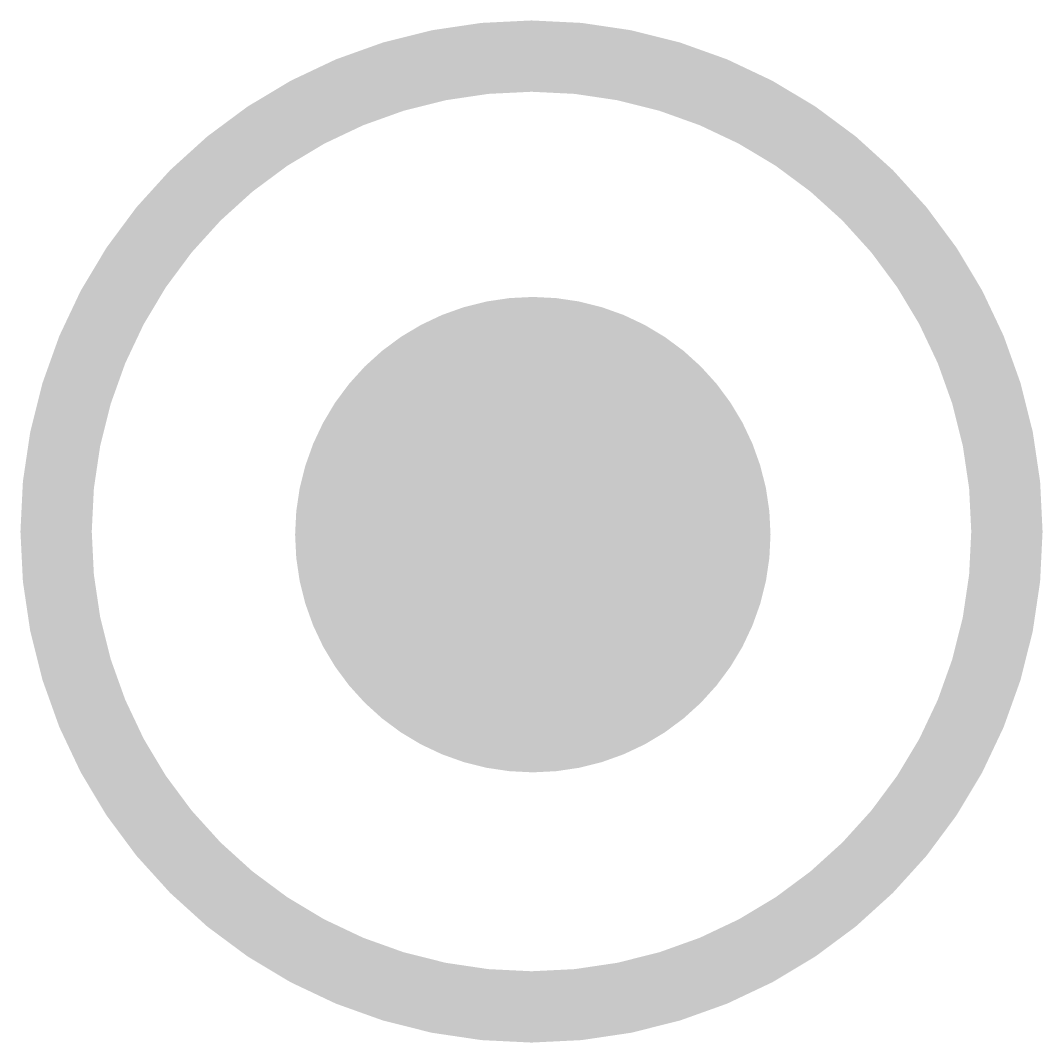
# Model space of a CAD drawing. Extents: x 0 to 4.3, y -0.01 to 4.29.
import ezdxf

# ---------------------------------------------------------------- set-up
doc = ezdxf.new("R2010")
doc.units = 0
doc.header["$MEASUREMENT"] = 0
doc.layers.get('0').update_dxf_attribs({"linetype": 'CONTINUOUS'})

msp = doc.modelspace()

# ---------------------------------------------------------------- linework, layer by layer
at = {"const_width": 0.3}
msp.add_lwpolyline([(2.1464, 0.1424, 1), (2.1464, 4.1424, 1), (2.1464, 0.1424, 1)], format="xyb", dxfattribs=at)
at = {"const_width": 1}
msp.add_lwpolyline([(1.6519, 2.1292, 1), (2.6519, 2.1292, 1)], format="xyb", close=True, dxfattribs=at)

doc.saveas('drawing.dxf')
